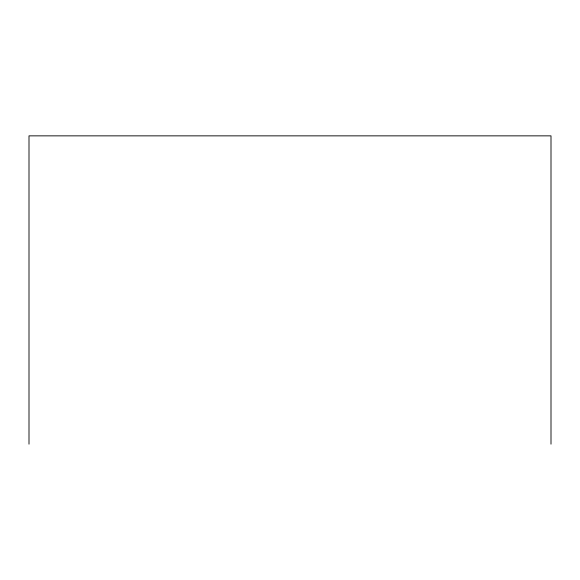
<?xml version="1.0" encoding="UTF-8"?>
<svg xmlns="http://www.w3.org/2000/svg" width="580" height="580" viewBox="0 0 580 580"><rect width="100%" height="100%" fill="white"/><g stroke="black" fill="none" stroke-linecap="round" stroke-linejoin="round"><path stroke-width="0.87" d="M551 444.142L551 135.858L29 135.858L29 444.142"/></g></svg>
